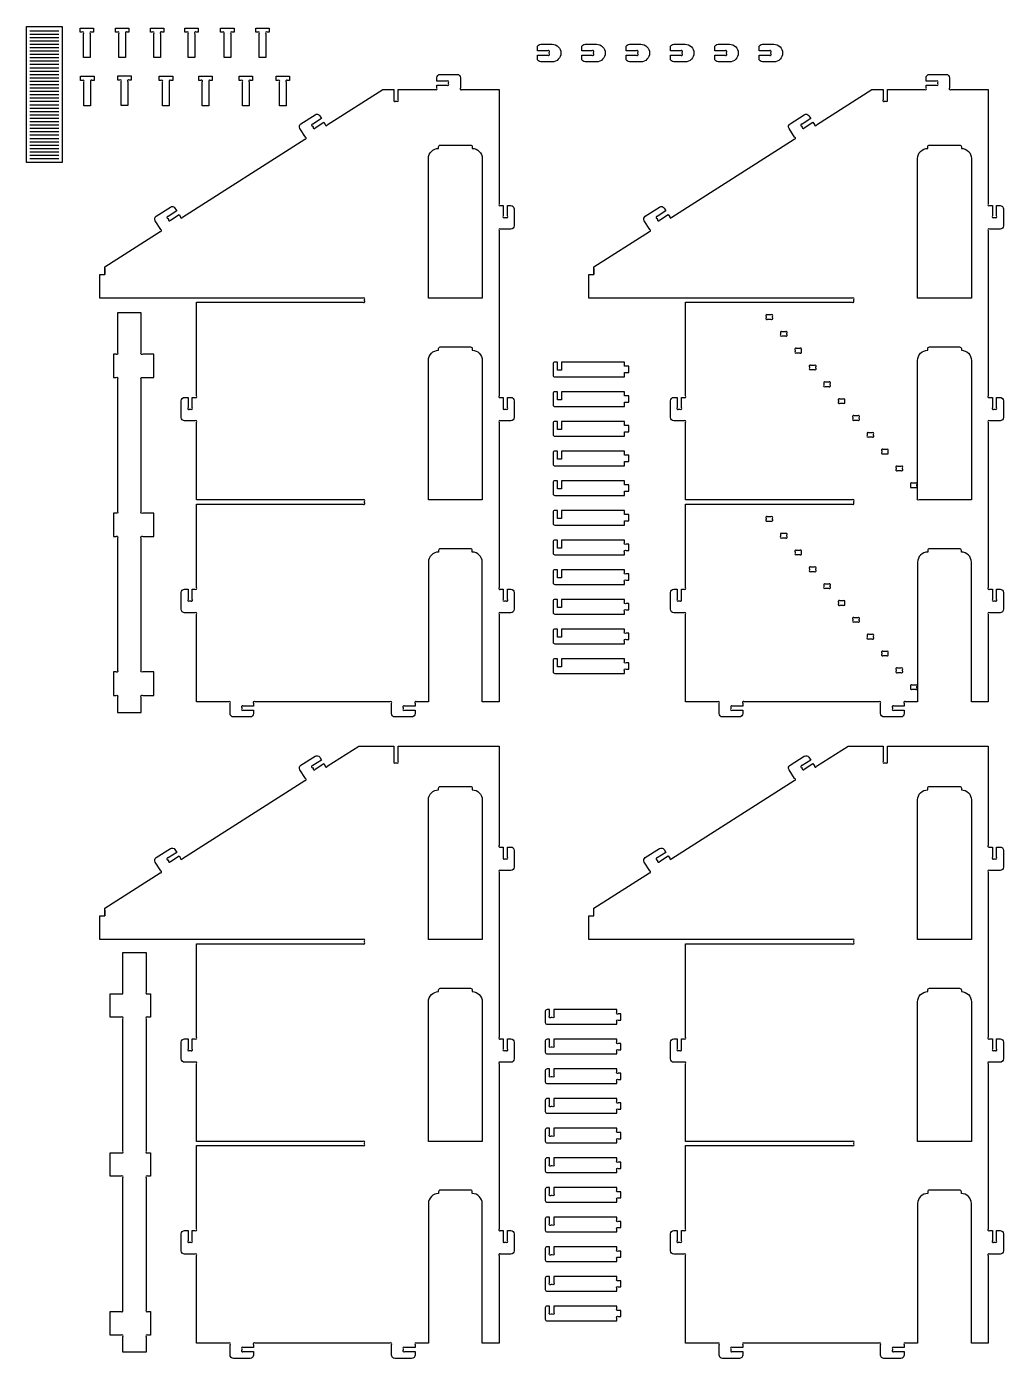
# Model space of a CAD drawing. Extents: x 9576 to 9806, y 1039 to 1165.
# Drawn here: x 9747.8 to 9805.9, y 1084.5 to 1163.7 of the extents above; entities that cross this region are included whole.
import ezdxf

# ---------------------------------------------------------------- set-up
doc = ezdxf.new("R2010")
doc.units = 0
doc.header["$MEASUREMENT"] = 0
doc.layers.add('LAYER_1', color=18, linetype='CONTINUOUS')

msp = doc.modelspace()

# ---------------------------------------------------------------- linework, layer by layer
at = {"layer": 'LAYER_1'}
msp.add_lwpolyline([(9747.82, 1163.661), (9749.94, 1163.661), (9749.94, 1155.581), (9747.82, 1155.581)], close=True, dxfattribs=at)
for points in [[(9748.02, 1163.421), (9749.74, 1163.421)], [(9748.02, 1163.221), (9749.74, 1163.221)], [(9748.02, 1163.021), (9749.74, 1163.021)], [(9748.02, 1162.821), (9749.74, 1162.821)], [(9748.02, 1162.621), (9749.74, 1162.621)], [(9748.02, 1162.421), (9749.74, 1162.421)], [(9748.02, 1162.221), (9749.74, 1162.221)], [(9748.02, 1162.021), (9749.74, 1162.021)], [(9748.02, 1161.821), (9749.74, 1161.821)], [(9748.02, 1161.621), (9749.74, 1161.621)], [(9748.02, 1161.421), (9749.74, 1161.421)], [(9748.02, 1161.221), (9749.74, 1161.221)], [(9748.02, 1161.021), (9749.74, 1161.021)], [(9748.02, 1160.821), (9749.74, 1160.821)], [(9748.02, 1160.621), (9749.74, 1160.621)], [(9748.02, 1160.421), (9749.74, 1160.421)], [(9748.02, 1160.221), (9749.74, 1160.221)], [(9748.02, 1160.021), (9749.74, 1160.021)], [(9748.02, 1159.821), (9749.74, 1159.821)], [(9748.02, 1159.621), (9749.74, 1159.621)], [(9748.02, 1159.421), (9749.74, 1159.421)], [(9748.02, 1159.221), (9749.74, 1159.221)], [(9748.02, 1159.021), (9749.74, 1159.021)], [(9748.02, 1158.821), (9749.74, 1158.821)], [(9748.02, 1158.621), (9749.74, 1158.621)], [(9748.02, 1158.421), (9749.74, 1158.421)], [(9748.02, 1158.221), (9749.74, 1158.221)], [(9748.02, 1158.021), (9749.74, 1158.021)], [(9748.02, 1157.821), (9749.74, 1157.821)], [(9748.02, 1157.621), (9749.74, 1157.621)], [(9748.02, 1157.421), (9749.74, 1157.421)], [(9748.02, 1157.221), (9749.74, 1157.221)], [(9748.02, 1157.021), (9749.74, 1157.021)], [(9748.02, 1156.821), (9749.74, 1156.821)], [(9764.399, 1157.093), (9764.312, 1157.229)], [(9748.02, 1156.621), (9749.74, 1156.621)], [(9748.02, 1156.421), (9749.74, 1156.421)], [(9748.02, 1156.221), (9749.74, 1156.221)], [(9748.02, 1156.021), (9749.74, 1156.021)], [(9748.02, 1155.821), (9749.74, 1155.821)], [(9775.917, 1151.534), (9775.917, 1148.349)]]:
    msp.add_lwpolyline(points, dxfattribs=at)
for points in [[(9751.797, 1163.329), (9751.685, 1163.329, 1), (9751.597, 1163.241), (9751.597, 1161.829), (9751.197, 1161.829), (9751.197, 1163.241, 1), (9751.108, 1163.329), (9750.997, 1163.329), (9750.997, 1163.579), (9751.797, 1163.579)], [(9753.907, 1163.329), (9753.796, 1163.329, 1), (9753.707, 1163.241), (9753.707, 1161.829), (9753.307, 1161.829), (9753.307, 1163.241, 1), (9753.219, 1163.329), (9753.107, 1163.329), (9753.107, 1163.579), (9753.907, 1163.579)], [(9755.977, 1163.329), (9755.866, 1163.329, 1), (9755.777, 1163.241), (9755.777, 1161.829), (9755.377, 1161.829), (9755.377, 1163.241, 1), (9755.289, 1163.329), (9755.177, 1163.329), (9755.177, 1163.579), (9755.977, 1163.579)], [(9758.026, 1163.329), (9757.915, 1163.329, 1), (9757.826, 1163.241), (9757.826, 1161.829), (9757.426, 1161.829), (9757.426, 1163.241, 1), (9757.338, 1163.329), (9757.226, 1163.329), (9757.226, 1163.579), (9758.026, 1163.579)], [(9760.158, 1163.329), (9760.046, 1163.329, 1), (9759.958, 1163.241), (9759.958, 1161.829), (9759.558, 1161.829), (9759.558, 1163.241, 1), (9759.469, 1163.329), (9759.358, 1163.329), (9759.358, 1163.579), (9760.158, 1163.579)], [(9762.248, 1163.329), (9762.136, 1163.329, 1), (9762.048, 1163.241), (9762.048, 1161.829), (9761.648, 1161.829), (9761.648, 1163.241, 1), (9761.56, 1163.329), (9761.448, 1163.329), (9761.448, 1163.579), (9762.248, 1163.579)], [(9778.193, 1161.967), (9778.804, 1161.967, 1), (9778.893, 1162.055), (9778.893, 1162.128, 1), (9778.804, 1162.217), (9778.193, 1162.217), (9778.193, 1162.417, -0.414214), (9778.393, 1162.617), (9779.068, 1162.617, -1), (9779.068, 1161.567), (9778.393, 1161.567, -0.414214), (9778.193, 1161.767)], [(9780.83, 1161.967), (9781.441, 1161.967, 1), (9781.53, 1162.055), (9781.53, 1162.128, 1), (9781.441, 1162.217), (9780.83, 1162.217), (9780.83, 1162.417, -0.414214), (9781.03, 1162.617), (9781.705, 1162.617, -1), (9781.705, 1161.567), (9781.03, 1161.567, -0.414214), (9780.83, 1161.767)], [(9783.466, 1161.967), (9784.078, 1161.967, 1), (9784.166, 1162.055), (9784.166, 1162.128, 1), (9784.078, 1162.217), (9783.466, 1162.217), (9783.466, 1162.417, -0.414214), (9783.666, 1162.617), (9784.341, 1162.617, -1), (9784.341, 1161.567), (9783.666, 1161.567, -0.414214), (9783.466, 1161.767)], [(9786.103, 1161.967), (9786.715, 1161.967, 1), (9786.803, 1162.055), (9786.803, 1162.128, 1), (9786.715, 1162.217), (9786.103, 1162.217), (9786.103, 1162.417, -0.414214), (9786.303, 1162.617), (9786.978, 1162.617, -1), (9786.978, 1161.567), (9786.303, 1161.567, -0.414214), (9786.103, 1161.767)], [(9788.74, 1161.967), (9789.352, 1161.967, 1), (9789.44, 1162.055), (9789.44, 1162.128, 1), (9789.352, 1162.217), (9788.74, 1162.217), (9788.74, 1162.417, -0.414214), (9788.94, 1162.617), (9789.615, 1162.617, -1), (9789.615, 1161.567), (9788.94, 1161.567, -0.414214), (9788.74, 1161.767)], [(9791.377, 1161.967), (9791.989, 1161.967, 1), (9792.077, 1162.055), (9792.077, 1162.128, 1), (9791.989, 1162.217), (9791.377, 1162.217), (9791.377, 1162.417, -0.414214), (9791.577, 1162.617), (9792.252, 1162.617, -1), (9792.252, 1161.567), (9791.577, 1161.567, -0.414214), (9791.377, 1161.767)], [(9751.828, 1160.462), (9751.716, 1160.462, 1), (9751.628, 1160.374), (9751.628, 1158.962), (9751.228, 1158.962), (9751.228, 1160.374, 1), (9751.139, 1160.462), (9751.028, 1160.462), (9751.028, 1160.712), (9751.828, 1160.712)], [(9752.467, 1149.276), (9752.467, 1148.922), (9752.467, 1149.378), (9755.765, 1151.481, 1), (9755.792, 1151.603), (9755.463, 1152.119, -0.414214), (9755.524, 1152.395), (9756.367, 1152.933, -0.414214), (9756.643, 1152.872), (9756.751, 1152.703), (9756.235, 1152.374, 1), (9756.208, 1152.252), (9756.248, 1152.19, 1), (9756.37, 1152.163), (9756.885, 1152.492), (9756.972, 1152.356, 1), (9757.094, 1152.329), (9764.372, 1156.971, 1), (9764.399, 1157.093), (9764.07, 1157.609, -0.414214), (9764.132, 1157.885), (9764.975, 1158.423, -0.414214), (9765.251, 1158.362), (9765.358, 1158.193), (9764.843, 1157.864, 1), (9764.816, 1157.742), (9764.855, 1157.68, 1), (9764.977, 1157.653), (9765.493, 1157.982), (9765.58, 1157.846, 1), (9765.702, 1157.819), (9769, 1159.922), (9769.667, 1159.922), (9769.667, 1159.311, 1), (9769.755, 1159.222), (9769.828, 1159.222, 1), (9769.917, 1159.311), (9769.917, 1159.922), (9772.128, 1159.922, 1), (9772.217, 1160.011), (9772.217, 1160.172), (9772.828, 1160.172, 1), (9772.917, 1160.261), (9772.917, 1160.334, 1), (9772.828, 1160.422), (9772.217, 1160.422), (9772.217, 1160.622, -0.414214), (9772.417, 1160.822), (9773.417, 1160.822, -0.414214), (9773.617, 1160.622), (9773.617, 1160.011, 1), (9773.705, 1159.922), (9775.917, 1159.922), (9775.917, 1153.111, 1), (9776.005, 1153.022), (9776.167, 1153.022), (9776.167, 1152.411, 1), (9776.255, 1152.322), (9776.328, 1152.322, 1), (9776.417, 1152.411), (9776.417, 1153.022), (9776.617, 1153.022, -0.414214), (9776.817, 1152.822), (9776.817, 1151.822, -0.414214), (9776.617, 1151.622), (9776.005, 1151.622, 1), (9775.917, 1151.534), (9775.917, 1141.711, 1), (9776.005, 1141.622), (9776.167, 1141.622), (9776.167, 1141.011, 1), (9776.255, 1140.922), (9776.328, 1140.922, 1), (9776.417, 1141.011), (9776.417, 1141.622), (9776.617, 1141.622, -0.414214), (9776.817, 1141.422), (9776.817, 1140.422, -0.414214), (9776.617, 1140.222), (9776.005, 1140.222, 1), (9775.917, 1140.134), (9775.917, 1130.311, 1), (9776.005, 1130.222), (9776.167, 1130.222), (9776.167, 1129.611, 1), (9776.255, 1129.522), (9776.328, 1129.522, 1), (9776.417, 1129.611), (9776.417, 1130.222), (9776.617, 1130.222, -0.414214), (9776.817, 1130.022), (9776.817, 1129.022, -0.414214), (9776.617, 1128.822), (9776.005, 1128.822, 1), (9775.917, 1128.734), (9775.917, 1123.522), (9774.917, 1123.522), (9774.917, 1131.822, 0.414214), (9774.317, 1132.422), (9774.317, 1132.522, 0.414214), (9774.217, 1132.622), (9772.417, 1132.622, 0.414214), (9772.317, 1132.522), (9772.317, 1132.422, 0.414214), (9771.717, 1131.822), (9771.717, 1123.522), (9771.005, 1123.522, 1), (9770.917, 1123.434), (9770.917, 1123.272), (9770.305, 1123.272, 1), (9770.217, 1123.184), (9770.217, 1123.111, 1), (9770.305, 1123.022), (9770.917, 1123.022), (9770.917, 1122.822, -0.414214), (9770.717, 1122.622), (9769.717, 1122.622, -0.414214), (9769.517, 1122.822), (9769.517, 1123.434, 1), (9769.428, 1123.522), (9761.405, 1123.522, 1), (9761.317, 1123.434), (9761.317, 1123.272), (9760.705, 1123.272, 1), (9760.617, 1123.184), (9760.617, 1123.111, 1), (9760.705, 1123.022), (9761.317, 1123.022), (9761.317, 1122.822, -0.414214), (9761.117, 1122.622), (9760.117, 1122.622, -0.414214), (9759.917, 1122.822), (9759.917, 1123.434, 1), (9759.828, 1123.522), (9757.917, 1123.522), (9757.917, 1128.734, 1), (9757.828, 1128.822), (9757.217, 1128.822, -0.414214), (9757.017, 1129.022), (9757.017, 1130.022, -0.414214), (9757.217, 1130.222), (9757.417, 1130.222), (9757.417, 1129.611, 1), (9757.505, 1129.522), (9757.578, 1129.522, 1), (9757.667, 1129.611), (9757.667, 1130.222), (9757.828, 1130.222, 1), (9757.917, 1130.311), (9757.917, 1135.272), (9767.828, 1135.272, 1), (9767.917, 1135.361), (9767.917, 1135.434, 1), (9767.828, 1135.522), (9757.917, 1135.522), (9757.917, 1140.134, 1), (9757.828, 1140.222), (9757.217, 1140.222, -0.414214), (9757.017, 1140.422), (9757.017, 1141.422, -0.414214), (9757.217, 1141.622), (9757.417, 1141.622), (9757.417, 1141.011, 1), (9757.505, 1140.922), (9757.578, 1140.922, 1), (9757.667, 1141.011), (9757.667, 1141.622), (9757.828, 1141.622, 1), (9757.917, 1141.711), (9757.917, 1147.272), (9767.828, 1147.272, 1), (9767.917, 1147.361), (9767.917, 1147.434, 1), (9767.828, 1147.522), (9752.167, 1147.522), (9752.167, 1148.922), (9752.467, 1148.922)], [(9754.042, 1160.48), (9753.93, 1160.48, 1), (9753.842, 1160.392), (9753.842, 1158.98), (9753.442, 1158.98), (9753.442, 1160.392, 1), (9753.353, 1160.48), (9753.242, 1160.48), (9753.242, 1160.73), (9754.042, 1160.73)], [(9756.505, 1160.462), (9756.394, 1160.462, 1), (9756.305, 1160.374), (9756.305, 1158.962), (9755.905, 1158.962), (9755.905, 1160.374, 1), (9755.817, 1160.462), (9755.705, 1160.462), (9755.705, 1160.712), (9756.505, 1160.712)], [(9758.862, 1160.462), (9758.751, 1160.462, 1), (9758.662, 1160.374), (9758.662, 1158.962), (9758.262, 1158.962), (9758.262, 1160.374, 1), (9758.174, 1160.462), (9758.062, 1160.462), (9758.062, 1160.712), (9758.862, 1160.712)], [(9761.255, 1160.462), (9761.143, 1160.462, 1), (9761.055, 1160.374), (9761.055, 1158.962), (9760.655, 1158.962), (9760.655, 1160.374, 1), (9760.566, 1160.462), (9760.455, 1160.462), (9760.455, 1160.712), (9761.255, 1160.712)], [(9763.451, 1160.462), (9763.339, 1160.462, 1), (9763.251, 1160.374), (9763.251, 1158.962), (9762.851, 1158.962), (9762.851, 1160.374, 1), (9762.762, 1160.462), (9762.651, 1160.462), (9762.651, 1160.712), (9763.451, 1160.712)], [(9781.556, 1149.276), (9781.556, 1148.922), (9781.556, 1149.378), (9784.854, 1151.481, 1), (9784.881, 1151.603), (9784.552, 1152.119, -0.414214), (9784.613, 1152.395), (9785.456, 1152.933, -0.414214), (9785.732, 1152.872), (9785.84, 1152.703), (9785.324, 1152.374, 1), (9785.297, 1152.252), (9785.337, 1152.19, 1), (9785.459, 1152.163), (9785.974, 1152.492), (9786.061, 1152.356, 1), (9786.183, 1152.329), (9793.461, 1156.971, 1), (9793.488, 1157.093), (9793.159, 1157.609, -0.414214), (9793.221, 1157.885), (9794.064, 1158.423, -0.414214), (9794.34, 1158.362), (9794.447, 1158.193), (9793.932, 1157.864, 1), (9793.905, 1157.742), (9793.944, 1157.68, 1), (9794.066, 1157.653), (9794.582, 1157.982), (9794.669, 1157.846, 1), (9794.791, 1157.819), (9798.089, 1159.922), (9798.756, 1159.922), (9798.756, 1159.311, 1), (9798.844, 1159.222), (9798.917, 1159.222, 1), (9799.006, 1159.311), (9799.006, 1159.922), (9801.217, 1159.922, 1), (9801.306, 1160.011), (9801.306, 1160.172), (9801.917, 1160.172, 1), (9802.006, 1160.261), (9802.006, 1160.334, 1), (9801.917, 1160.422), (9801.306, 1160.422), (9801.306, 1160.622, -0.414214), (9801.506, 1160.822), (9802.506, 1160.822, -0.414214), (9802.706, 1160.622), (9802.706, 1160.011, 1), (9802.794, 1159.922), (9805.006, 1159.922), (9805.006, 1153.111, 1), (9805.094, 1153.022), (9805.256, 1153.022), (9805.256, 1152.411, 1), (9805.344, 1152.322), (9805.417, 1152.322, 1), (9805.506, 1152.411), (9805.506, 1153.022), (9805.706, 1153.022, -0.414214), (9805.906, 1152.822), (9805.906, 1151.822, -0.414214), (9805.706, 1151.622), (9805.094, 1151.622, 1), (9805.006, 1151.534), (9805.006, 1141.711, 1), (9805.094, 1141.622), (9805.256, 1141.622), (9805.256, 1141.011, 1), (9805.344, 1140.922), (9805.417, 1140.922, 1), (9805.506, 1141.011), (9805.506, 1141.622), (9805.706, 1141.622, -0.414214), (9805.906, 1141.422), (9805.906, 1140.422, -0.414214), (9805.706, 1140.222), (9805.094, 1140.222, 1), (9805.006, 1140.134), (9805.006, 1130.311, 1), (9805.094, 1130.222), (9805.256, 1130.222), (9805.256, 1129.611, 1), (9805.344, 1129.522), (9805.417, 1129.522, 1), (9805.506, 1129.611), (9805.506, 1130.222), (9805.706, 1130.222, -0.414214), (9805.906, 1130.022), (9805.906, 1129.022, -0.414214), (9805.706, 1128.822), (9805.094, 1128.822, 1), (9805.006, 1128.734), (9805.006, 1123.522), (9804.006, 1123.522), (9804.006, 1131.822, 0.414214), (9803.406, 1132.422), (9803.406, 1132.522, 0.414214), (9803.306, 1132.622), (9801.506, 1132.622, 0.414214), (9801.406, 1132.522), (9801.406, 1132.422, 0.414214), (9800.806, 1131.822), (9800.806, 1123.522), (9800.094, 1123.522, 1), (9800.006, 1123.434), (9800.006, 1123.272), (9799.394, 1123.272, 1), (9799.306, 1123.184), (9799.306, 1123.111, 1), (9799.394, 1123.022), (9800.006, 1123.022), (9800.006, 1122.822, -0.414214), (9799.806, 1122.622), (9798.806, 1122.622, -0.414214), (9798.606, 1122.822), (9798.606, 1123.434, 1), (9798.517, 1123.522), (9790.494, 1123.522, 1), (9790.406, 1123.434), (9790.406, 1123.272), (9789.794, 1123.272, 1), (9789.706, 1123.184), (9789.706, 1123.111, 1), (9789.794, 1123.022), (9790.406, 1123.022), (9790.406, 1122.822, -0.414214), (9790.206, 1122.622), (9789.206, 1122.622, -0.414214), (9789.006, 1122.822), (9789.006, 1123.434, 1), (9788.917, 1123.522), (9787.006, 1123.522), (9787.006, 1128.734, 1), (9786.917, 1128.822), (9786.306, 1128.822, -0.414214), (9786.106, 1129.022), (9786.106, 1130.022, -0.414214), (9786.306, 1130.222), (9786.506, 1130.222), (9786.506, 1129.611, 1), (9786.594, 1129.522), (9786.667, 1129.522, 1), (9786.756, 1129.611), (9786.756, 1130.222), (9786.917, 1130.222, 1), (9787.006, 1130.311), (9787.006, 1135.272), (9796.917, 1135.272, 1), (9797.006, 1135.361), (9797.006, 1135.434, 1), (9796.917, 1135.522), (9787.006, 1135.522), (9787.006, 1140.134, 1), (9786.917, 1140.222), (9786.306, 1140.222, -0.414214), (9786.106, 1140.422), (9786.106, 1141.422, -0.414214), (9786.306, 1141.622), (9786.506, 1141.622), (9786.506, 1141.011, 1), (9786.594, 1140.922), (9786.667, 1140.922, 1), (9786.756, 1141.011), (9786.756, 1141.622), (9786.917, 1141.622, 1), (9787.006, 1141.711), (9787.006, 1147.272), (9796.917, 1147.272, 1), (9797.006, 1147.361), (9797.006, 1147.434, 1), (9796.917, 1147.522), (9781.256, 1147.522), (9781.256, 1148.922), (9781.556, 1148.922)], [(9774.917, 1155.822), (9774.917, 1147.522), (9771.717, 1147.522), (9771.717, 1155.822, -0.414214), (9772.317, 1156.422), (9772.317, 1156.522, -0.414214), (9772.417, 1156.622), (9774.217, 1156.622, -0.414214), (9774.317, 1156.522), (9774.317, 1156.422, -0.414214)], [(9804.006, 1155.822), (9804.006, 1147.522), (9800.806, 1147.522), (9800.806, 1155.822, -0.414214), (9801.406, 1156.422), (9801.406, 1156.522, -0.414214), (9801.506, 1156.622), (9803.306, 1156.622, -0.414214), (9803.406, 1156.522), (9803.406, 1156.422, -0.414214)], [(9753.233, 1146.646), (9753.233, 1144.285, -1), (9753.145, 1144.196), (9752.983, 1144.196), (9752.983, 1142.796), (9753.145, 1142.796, -1), (9753.233, 1142.708), (9753.233, 1134.835, -1), (9753.145, 1134.746), (9752.983, 1134.746), (9752.983, 1133.346), (9753.145, 1133.346, -1), (9753.233, 1133.258), (9753.233, 1125.385, -1), (9753.145, 1125.296), (9752.983, 1125.296), (9752.983, 1123.896), (9753.145, 1123.896, -1), (9753.233, 1123.808), (9753.233, 1122.896), (9754.633, 1122.896), (9754.633, 1123.808, -1), (9754.722, 1123.896), (9755.383, 1123.896), (9755.383, 1125.296), (9754.722, 1125.296, -1), (9754.633, 1125.385), (9754.633, 1133.258, -1), (9754.722, 1133.346), (9755.383, 1133.346), (9755.383, 1134.746), (9754.722, 1134.746, -1), (9754.633, 1134.835), (9754.633, 1142.708, -1), (9754.722, 1142.796), (9755.383, 1142.796), (9755.383, 1144.196), (9754.722, 1144.196, -1), (9754.633, 1144.285), (9754.633, 1146.646)], [(9791.888, 1146.272), (9792.085, 1146.272, 1), (9792.173, 1146.361), (9792.173, 1146.434, 1), (9792.085, 1146.522), (9791.888, 1146.522, 1), (9791.799, 1146.434), (9791.799, 1146.361, 1)], [(9792.747, 1145.272), (9792.944, 1145.272, 1), (9793.032, 1145.361), (9793.032, 1145.434, 1), (9792.944, 1145.522), (9792.747, 1145.522, 1), (9792.659, 1145.434), (9792.659, 1145.361, 1)], [(9774.917, 1143.822), (9774.917, 1135.522), (9771.717, 1135.522), (9771.717, 1143.822, -0.414214), (9772.317, 1144.422), (9772.317, 1144.522, -0.414214), (9772.417, 1144.622), (9774.217, 1144.622, -0.414214), (9774.317, 1144.522), (9774.317, 1144.422, -0.414214)], [(9793.606, 1144.272), (9793.803, 1144.272, 1), (9793.891, 1144.361), (9793.891, 1144.434, 1), (9793.803, 1144.522), (9793.606, 1144.522, 1), (9793.518, 1144.434), (9793.518, 1144.361, 1)], [(9804.006, 1143.822), (9804.006, 1135.522), (9800.894, 1135.522, -1), (9800.806, 1135.611), (9800.806, 1143.822, -0.414214), (9801.406, 1144.422), (9801.406, 1144.522, -0.414214), (9801.506, 1144.622), (9803.306, 1144.622, -0.414214), (9803.406, 1144.522), (9803.406, 1144.422, -0.414214)], [(9783.381, 1143.717), (9779.631, 1143.717), (9779.631, 1143.243), (9779.381, 1143.243), (9779.381, 1143.717), (9779.231, 1143.717, 0.414214), (9779.131, 1143.617), (9779.131, 1142.943, 0.414214), (9779.231, 1142.843), (9783.381, 1142.843), (9783.381, 1143.093), (9783.631, 1143.093), (9783.631, 1143.467), (9783.381, 1143.467)], [(9794.465, 1143.272), (9794.662, 1143.272, 1), (9794.75, 1143.361), (9794.75, 1143.434, 1), (9794.662, 1143.522), (9794.465, 1143.522, 1), (9794.377, 1143.434), (9794.377, 1143.361, 1)], [(9795.324, 1142.272), (9795.521, 1142.272, 1), (9795.609, 1142.361), (9795.609, 1142.434, 1), (9795.521, 1142.522), (9795.324, 1142.522, 1), (9795.236, 1142.434), (9795.236, 1142.361, 1)], [(9783.381, 1141.954), (9779.631, 1141.954), (9779.631, 1141.48), (9779.381, 1141.48), (9779.381, 1141.954), (9779.231, 1141.954, 0.414214), (9779.131, 1141.854), (9779.131, 1141.18, 0.414214), (9779.231, 1141.08), (9783.381, 1141.08), (9783.381, 1141.33), (9783.631, 1141.33), (9783.631, 1141.704), (9783.381, 1141.704)], [(9796.183, 1141.272), (9796.38, 1141.272, 1), (9796.468, 1141.361), (9796.468, 1141.434, 1), (9796.38, 1141.522), (9796.183, 1141.522, 1), (9796.095, 1141.434), (9796.095, 1141.361, 1)], [(9783.381, 1140.19), (9779.631, 1140.19), (9779.631, 1139.717), (9779.381, 1139.717), (9779.381, 1140.19), (9779.231, 1140.19, 0.414214), (9779.131, 1140.09), (9779.131, 1139.417, 0.414214), (9779.231, 1139.317), (9783.381, 1139.317), (9783.381, 1139.567), (9783.631, 1139.567), (9783.631, 1139.94), (9783.381, 1139.94)], [(9797.042, 1140.272), (9797.239, 1140.272, 1), (9797.327, 1140.361), (9797.327, 1140.434, 1), (9797.239, 1140.522), (9797.042, 1140.522, 1), (9796.954, 1140.434), (9796.954, 1140.361, 1)], [(9797.901, 1139.272), (9798.098, 1139.272, 1), (9798.187, 1139.361), (9798.187, 1139.434, 1), (9798.098, 1139.522), (9797.901, 1139.522, 1), (9797.813, 1139.434), (9797.813, 1139.361, 1)], [(9798.761, 1138.272), (9798.957, 1138.272, 1), (9799.046, 1138.361), (9799.046, 1138.434, 1), (9798.957, 1138.522), (9798.761, 1138.522, 1), (9798.672, 1138.434), (9798.672, 1138.361, 1)], [(9783.381, 1138.427), (9779.631, 1138.427), (9779.631, 1137.954), (9779.381, 1137.954), (9779.381, 1138.427), (9779.231, 1138.427, 0.414214), (9779.131, 1138.327), (9779.131, 1137.654, 0.414214), (9779.231, 1137.554), (9783.381, 1137.554), (9783.381, 1137.804), (9783.631, 1137.804), (9783.631, 1138.177), (9783.381, 1138.177)], [(9799.62, 1137.272), (9799.816, 1137.272, 1), (9799.905, 1137.361), (9799.905, 1137.434, 1), (9799.816, 1137.522), (9799.62, 1137.522, 1), (9799.531, 1137.434), (9799.531, 1137.361, 1)], [(9783.381, 1136.664), (9779.631, 1136.664), (9779.631, 1136.191), (9779.381, 1136.191), (9779.381, 1136.664), (9779.231, 1136.664, 0.414214), (9779.131, 1136.564), (9779.131, 1135.891, 0.414214), (9779.231, 1135.791), (9783.381, 1135.791), (9783.381, 1136.041), (9783.631, 1136.041), (9783.631, 1136.414), (9783.381, 1136.414)], [(9800.479, 1136.272), (9800.675, 1136.272, 1), (9800.764, 1136.361), (9800.764, 1136.434, 1), (9800.675, 1136.522), (9800.479, 1136.522, 1), (9800.39, 1136.434), (9800.39, 1136.361, 1)], [(9783.381, 1134.901), (9779.631, 1134.901), (9779.631, 1134.428), (9779.381, 1134.428), (9779.381, 1134.901), (9779.231, 1134.901, 0.414214), (9779.131, 1134.801), (9779.131, 1134.128, 0.414214), (9779.231, 1134.028), (9783.381, 1134.028), (9783.381, 1134.278), (9783.631, 1134.278), (9783.631, 1134.651), (9783.381, 1134.651)], [(9791.888, 1134.272), (9792.085, 1134.272, 1), (9792.173, 1134.361), (9792.173, 1134.434, 1), (9792.085, 1134.522), (9791.888, 1134.522, 1), (9791.799, 1134.434), (9791.799, 1134.361, 1)], [(9783.631, 1132.888), (9783.469, 1132.888, -1), (9783.381, 1132.976), (9783.381, 1133.138), (9779.631, 1133.138), (9779.631, 1132.665), (9779.381, 1132.665), (9779.381, 1133.138), (9779.231, 1133.138, 0.414214), (9779.131, 1133.038), (9779.131, 1132.365, 0.414214), (9779.231, 1132.265), (9783.381, 1132.265), (9783.381, 1132.426, -1), (9783.469, 1132.515), (9783.631, 1132.515)], [(9792.747, 1133.272), (9792.944, 1133.272, 1), (9793.032, 1133.361), (9793.032, 1133.434, 1), (9792.944, 1133.522), (9792.747, 1133.522, 1), (9792.659, 1133.434), (9792.659, 1133.361, 1)], [(9793.606, 1132.272), (9793.803, 1132.272, 1), (9793.891, 1132.361), (9793.891, 1132.434, 1), (9793.803, 1132.522), (9793.606, 1132.522, 1), (9793.518, 1132.434), (9793.518, 1132.361, 1)], [(9783.631, 1131.125), (9783.469, 1131.125, -1), (9783.381, 1131.213), (9783.381, 1131.375), (9779.631, 1131.375), (9779.631, 1130.901), (9779.381, 1130.901), (9779.381, 1131.375), (9779.231, 1131.375, 0.414214), (9779.131, 1131.275), (9779.131, 1130.601, 0.414214), (9779.231, 1130.501), (9783.381, 1130.501), (9783.381, 1130.663, -1), (9783.469, 1130.751), (9783.631, 1130.751)], [(9794.465, 1131.272), (9794.662, 1131.272, 1), (9794.75, 1131.361), (9794.75, 1131.434, 1), (9794.662, 1131.522), (9794.465, 1131.522, 1), (9794.377, 1131.434), (9794.377, 1131.361, 1)], [(9795.324, 1130.272), (9795.521, 1130.272, 1), (9795.609, 1130.361), (9795.609, 1130.434, 1), (9795.521, 1130.522), (9795.324, 1130.522, 1), (9795.236, 1130.434), (9795.236, 1130.361, 1)], [(9783.631, 1129.362), (9783.469, 1129.362, -1), (9783.381, 1129.45), (9783.381, 1129.612), (9779.631, 1129.612), (9779.631, 1129.138), (9779.381, 1129.138), (9779.381, 1129.612), (9779.231, 1129.612, 0.414214), (9779.131, 1129.512), (9779.131, 1128.838, 0.414214), (9779.231, 1128.738), (9783.381, 1128.738), (9783.381, 1128.9, -1), (9783.469, 1128.988), (9783.631, 1128.988)], [(9796.183, 1129.272), (9796.38, 1129.272, 1), (9796.468, 1129.361), (9796.468, 1129.434, 1), (9796.38, 1129.522), (9796.183, 1129.522, 1), (9796.095, 1129.434), (9796.095, 1129.361, 1)], [(9796.954, 1128.434), (9796.954, 1128.361, 1), (9797.042, 1128.272), (9797.239, 1128.272, 1), (9797.327, 1128.361), (9797.327, 1128.434, 1), (9797.239, 1128.522), (9797.042, 1128.522, 1)], [(9783.631, 1127.599), (9783.469, 1127.599, -1), (9783.381, 1127.687), (9783.381, 1127.849), (9779.631, 1127.849), (9779.631, 1127.375), (9779.381, 1127.375), (9779.381, 1127.849), (9779.231, 1127.849, 0.414214), (9779.131, 1127.749), (9779.131, 1127.075, 0.414214), (9779.231, 1126.975), (9783.381, 1126.975), (9783.381, 1127.137, -1), (9783.469, 1127.225), (9783.631, 1127.225)], [(9797.901, 1127.272), (9798.098, 1127.272, 1), (9798.187, 1127.361), (9798.187, 1127.434, 1), (9798.098, 1127.522), (9797.901, 1127.522, 1), (9797.813, 1127.434), (9797.813, 1127.361, 1)], [(9783.631, 1125.836), (9783.469, 1125.836, -1), (9783.381, 1125.924), (9783.381, 1126.086), (9779.631, 1126.086), (9779.631, 1125.612), (9779.381, 1125.612), (9779.381, 1126.086), (9779.231, 1126.086, 0.414214), (9779.131, 1125.986), (9779.131, 1125.312, 0.414214), (9779.231, 1125.212), (9783.381, 1125.212), (9783.381, 1125.374, -1), (9783.469, 1125.462), (9783.631, 1125.462)], [(9798.761, 1126.272), (9798.957, 1126.272, 1), (9799.046, 1126.361), (9799.046, 1126.434, 1), (9798.957, 1126.522), (9798.761, 1126.522, 1), (9798.672, 1126.434), (9798.672, 1126.361, 1)], [(9799.62, 1125.272), (9799.816, 1125.272, 1), (9799.905, 1125.361), (9799.905, 1125.434, 1), (9799.816, 1125.522), (9799.62, 1125.522, 1), (9799.531, 1125.434), (9799.531, 1125.361, 1)], [(9800.479, 1124.272), (9800.675, 1124.272, 1), (9800.764, 1124.361), (9800.764, 1124.434, 1), (9800.675, 1124.522), (9800.479, 1124.522, 1), (9800.39, 1124.434), (9800.39, 1124.361, 1)], [(9752.467, 1111.146), (9752.467, 1110.792), (9752.467, 1111.248), (9755.765, 1113.351, 1), (9755.792, 1113.473), (9755.463, 1113.989, -0.414214), (9755.524, 1114.265), (9756.367, 1114.803, -0.414214), (9756.643, 1114.742), (9756.751, 1114.573), (9756.235, 1114.244, 1), (9756.208, 1114.122), (9756.248, 1114.06, 1), (9756.37, 1114.033), (9756.885, 1114.362), (9756.972, 1114.226, 1), (9757.094, 1114.199), (9764.372, 1118.841, 1), (9764.399, 1118.963), (9764.07, 1119.479, -0.414214), (9764.132, 1119.755), (9764.975, 1120.293, -0.414214), (9765.251, 1120.232), (9765.358, 1120.063), (9764.843, 1119.734, 1), (9764.816, 1119.612), (9764.855, 1119.55, 1), (9764.977, 1119.523), (9765.493, 1119.852), (9765.58, 1119.716, 1), (9765.702, 1119.689), (9767.583, 1120.889), (9769.667, 1120.889), (9769.667, 1119.977, 1), (9769.755, 1119.889), (9769.828, 1119.889, 1), (9769.917, 1119.977), (9769.917, 1120.889), (9775.917, 1120.889), (9775.917, 1114.981, 1), (9776.005, 1114.892), (9776.167, 1114.892), (9776.167, 1114.281, 1), (9776.255, 1114.192), (9776.328, 1114.192, 1), (9776.417, 1114.281), (9776.417, 1114.892), (9776.617, 1114.892, -0.414214), (9776.817, 1114.692), (9776.817, 1113.692, -0.414214), (9776.617, 1113.492), (9776.005, 1113.492, 1), (9775.917, 1113.404), (9775.917, 1103.581, 1), (9776.005, 1103.492), (9776.167, 1103.492), (9776.167, 1102.881, 1), (9776.255, 1102.792), (9776.328, 1102.792, 1), (9776.417, 1102.881), (9776.417, 1103.492), (9776.617, 1103.492, -0.414214), (9776.817, 1103.292), (9776.817, 1102.292, -0.414214), (9776.617, 1102.092), (9776.005, 1102.092, 1), (9775.917, 1102.004), (9775.917, 1092.181, 1), (9776.005, 1092.092), (9776.167, 1092.092), (9776.167, 1091.481, 1), (9776.255, 1091.392), (9776.328, 1091.392, 1), (9776.417, 1091.481), (9776.417, 1092.092), (9776.617, 1092.092, -0.414214), (9776.817, 1091.892), (9776.817, 1090.892, -0.414214), (9776.617, 1090.692), (9776.005, 1090.692, 1), (9775.917, 1090.604), (9775.917, 1085.392), (9774.917, 1085.392), (9774.917, 1093.692, 0.414214), (9774.317, 1094.292), (9774.317, 1094.392, 0.414214), (9774.217, 1094.492), (9772.417, 1094.492, 0.414214), (9772.317, 1094.392), (9772.317, 1094.292, 0.414214), (9771.717, 1093.692), (9771.717, 1085.392), (9771.005, 1085.392, 1), (9770.917, 1085.304), (9770.917, 1085.142), (9770.305, 1085.142, 1), (9770.217, 1085.054), (9770.217, 1084.981, 1), (9770.305, 1084.892), (9770.917, 1084.892), (9770.917, 1084.692, -0.414214), (9770.717, 1084.492), (9769.717, 1084.492, -0.414214), (9769.517, 1084.692), (9769.517, 1085.304, 1), (9769.428, 1085.392), (9761.405, 1085.392, 1), (9761.317, 1085.304), (9761.317, 1085.142), (9760.705, 1085.142, 1), (9760.617, 1085.054), (9760.617, 1084.981, 1), (9760.705, 1084.892), (9761.317, 1084.892), (9761.317, 1084.692, -0.414214), (9761.117, 1084.492), (9760.117, 1084.492, -0.414214), (9759.917, 1084.692), (9759.917, 1085.304, 1), (9759.828, 1085.392), (9757.917, 1085.392), (9757.917, 1090.604, 1), (9757.828, 1090.692), (9757.217, 1090.692, -0.414214), (9757.017, 1090.892), (9757.017, 1091.892, -0.414214), (9757.217, 1092.092), (9757.417, 1092.092), (9757.417, 1091.481, 1), (9757.505, 1091.392), (9757.578, 1091.392, 1), (9757.667, 1091.481), (9757.667, 1092.092), (9757.828, 1092.092, 1), (9757.917, 1092.181), (9757.917, 1097.142), (9767.828, 1097.142, 1), (9767.917, 1097.231), (9767.917, 1097.304, 1), (9767.828, 1097.392), (9757.917, 1097.392), (9757.917, 1102.004, 1), (9757.828, 1102.092), (9757.217, 1102.092, -0.414214), (9757.017, 1102.292), (9757.017, 1103.292, -0.414214), (9757.217, 1103.492), (9757.417, 1103.492), (9757.417, 1102.881, 1), (9757.505, 1102.792), (9757.578, 1102.792, 1), (9757.667, 1102.881), (9757.667, 1103.492), (9757.828, 1103.492, 1), (9757.917, 1103.581), (9757.917, 1109.142), (9767.828, 1109.142, 1), (9767.917, 1109.231), (9767.917, 1109.304, 1), (9767.828, 1109.392), (9752.167, 1109.392), (9752.167, 1110.792), (9752.467, 1110.792)], [(9781.556, 1111.02), (9781.556, 1111.248), (9784.854, 1113.351, 1), (9784.881, 1113.473), (9784.552, 1113.989, -0.414214), (9784.613, 1114.265), (9785.456, 1114.803, -0.414214), (9785.732, 1114.742), (9785.84, 1114.573), (9785.324, 1114.244, 1), (9785.297, 1114.122), (9785.337, 1114.06, 1), (9785.459, 1114.033), (9785.974, 1114.362), (9786.061, 1114.226, 1), (9786.183, 1114.199), (9793.461, 1118.841, 1), (9793.488, 1118.963), (9793.159, 1119.479, -0.414214), (9793.221, 1119.755), (9794.064, 1120.293, -0.414214), (9794.34, 1120.232), (9794.447, 1120.063), (9793.932, 1119.734, 1), (9793.905, 1119.612), (9793.944, 1119.55, 1), (9794.066, 1119.523), (9794.582, 1119.852), (9794.669, 1119.716, 1), (9794.791, 1119.689), (9796.672, 1120.889), (9798.756, 1120.889), (9798.756, 1119.977, 1), (9798.844, 1119.889), (9798.917, 1119.889, 1), (9799.006, 1119.977), (9799.006, 1120.889), (9805.006, 1120.889), (9805.006, 1114.981, 1), (9805.094, 1114.892), (9805.256, 1114.892), (9805.256, 1114.281, 1), (9805.344, 1114.192), (9805.417, 1114.192, 1), (9805.506, 1114.281), (9805.506, 1114.892), (9805.706, 1114.892, -0.414214), (9805.906, 1114.692), (9805.906, 1113.692, -0.414214), (9805.706, 1113.492), (9805.094, 1113.492, 1), (9805.006, 1113.404), (9805.006, 1103.581, 1), (9805.094, 1103.492), (9805.256, 1103.492), (9805.256, 1102.881, 1), (9805.344, 1102.792), (9805.417, 1102.792, 1), (9805.506, 1102.881), (9805.506, 1103.492), (9805.706, 1103.492, -0.414214), (9805.906, 1103.292), (9805.906, 1102.292, -0.414214), (9805.706, 1102.092), (9805.094, 1102.092, 1), (9805.006, 1102.004), (9805.006, 1092.181, 1), (9805.094, 1092.092), (9805.256, 1092.092), (9805.256, 1091.481, 1), (9805.344, 1091.392), (9805.417, 1091.392, 1), (9805.506, 1091.481), (9805.506, 1092.092), (9805.706, 1092.092, -0.414214), (9805.906, 1091.892), (9805.906, 1090.892, -0.414214), (9805.706, 1090.692), (9805.094, 1090.692, 1), (9805.006, 1090.604), (9805.006, 1085.392), (9804.006, 1085.392), (9804.006, 1093.692, 0.414214), (9803.406, 1094.292), (9803.406, 1094.392, 0.414214), (9803.306, 1094.492), (9801.506, 1094.492, 0.414214), (9801.406, 1094.392), (9801.406, 1094.292, 0.414214), (9800.806, 1093.692), (9800.806, 1085.392), (9800.094, 1085.392, 1), (9800.006, 1085.304), (9800.006, 1085.142), (9799.394, 1085.142, 1), (9799.306, 1085.054), (9799.306, 1084.981, 1), (9799.394, 1084.892), (9800.006, 1084.892), (9800.006, 1084.692, -0.414214), (9799.806, 1084.492), (9798.806, 1084.492, -0.414214), (9798.606, 1084.692), (9798.606, 1085.304, 1), (9798.517, 1085.392), (9790.494, 1085.392, 1), (9790.406, 1085.304), (9790.406, 1085.142), (9789.794, 1085.142, 1), (9789.706, 1085.054), (9789.706, 1084.981, 1), (9789.794, 1084.892), (9790.406, 1084.892), (9790.406, 1084.692, -0.414214), (9790.206, 1084.492), (9789.206, 1084.492, -0.414214), (9789.006, 1084.692), (9789.006, 1085.304, 1), (9788.917, 1085.392), (9787.006, 1085.392), (9787.006, 1090.604, 1), (9786.917, 1090.692), (9786.306, 1090.692, -0.414214), (9786.106, 1090.892), (9786.106, 1091.892, -0.414214), (9786.306, 1092.092), (9786.506, 1092.092), (9786.506, 1091.481, 1), (9786.594, 1091.392), (9786.667, 1091.392, 1), (9786.756, 1091.481), (9786.756, 1092.092), (9786.917, 1092.092, 1), (9787.006, 1092.181), (9787.006, 1097.142), (9796.917, 1097.142, 1), (9797.006, 1097.231), (9797.006, 1097.304, 1), (9796.917, 1097.392), (9787.006, 1097.392), (9787.006, 1102.004, 1), (9786.917, 1102.092), (9786.306, 1102.092, -0.414214), (9786.106, 1102.292), (9786.106, 1103.292, -0.414214), (9786.306, 1103.492), (9786.506, 1103.492), (9786.506, 1102.881, 1), (9786.594, 1102.792), (9786.667, 1102.792, 1), (9786.756, 1102.881), (9786.756, 1103.492), (9786.917, 1103.492, 1), (9787.006, 1103.581), (9787.006, 1109.142), (9796.917, 1109.142, 1), (9797.006, 1109.231), (9797.006, 1109.304, 1), (9796.917, 1109.392), (9781.256, 1109.392), (9781.256, 1110.792), (9781.556, 1110.792)], [(9774.917, 1117.692), (9774.917, 1109.392), (9771.717, 1109.392), (9771.717, 1117.692, -0.414214), (9772.317, 1118.292), (9772.317, 1118.392, -0.414214), (9772.417, 1118.492), (9774.217, 1118.492, -0.414214), (9774.317, 1118.392), (9774.317, 1118.292, -0.414214)], [(9804.006, 1117.692), (9804.006, 1109.392), (9800.806, 1109.392), (9800.806, 1117.692, -0.414214), (9801.406, 1118.292), (9801.406, 1118.392, -0.414214), (9801.506, 1118.492), (9803.306, 1118.492, -0.414214), (9803.406, 1118.392), (9803.406, 1118.292, -0.414214)], [(9754.935, 1108.62), (9754.935, 1106.258, 1), (9755.024, 1106.17), (9755.185, 1106.17), (9755.185, 1104.77), (9755.024, 1104.77, 1), (9754.935, 1104.681), (9754.935, 1096.808, 1), (9755.024, 1096.72), (9755.185, 1096.72), (9755.185, 1095.32), (9755.024, 1095.32, 1), (9754.935, 1095.231), (9754.935, 1087.358, 1), (9755.024, 1087.27), (9755.185, 1087.27), (9755.185, 1085.87), (9755.024, 1085.87, 1), (9754.935, 1085.781), (9754.935, 1084.87), (9753.535, 1084.87), (9753.535, 1085.781, 1), (9753.447, 1085.87), (9752.785, 1085.87), (9752.785, 1087.27), (9753.447, 1087.27, 1), (9753.535, 1087.358), (9753.535, 1095.231, 1), (9753.447, 1095.32), (9752.785, 1095.32), (9752.785, 1096.72), (9753.447, 1096.72, 1), (9753.535, 1096.808), (9753.535, 1104.681, 1), (9753.447, 1104.77), (9752.785, 1104.77), (9752.785, 1106.17), (9753.447, 1106.17, 1), (9753.535, 1106.258), (9753.535, 1108.62)], [(9774.917, 1105.692), (9774.917, 1097.392), (9771.717, 1097.392), (9771.717, 1105.692, -0.414214), (9772.317, 1106.292), (9772.317, 1106.392, -0.414214), (9772.417, 1106.492), (9774.217, 1106.492, -0.414214), (9774.317, 1106.392), (9774.317, 1106.292, -0.414214)], [(9804.006, 1105.692), (9804.006, 1097.392), (9800.806, 1097.392), (9800.806, 1105.692, -0.414214), (9801.406, 1106.292), (9801.406, 1106.392, -0.414214), (9801.506, 1106.492), (9803.306, 1106.492, -0.414214), (9803.406, 1106.392), (9803.406, 1106.292, -0.414214)], [(9783.166, 1104.978), (9783.004, 1104.978, -1), (9782.916, 1105.066), (9782.916, 1105.228), (9779.166, 1105.228), (9779.166, 1104.843, -1), (9779.077, 1104.754), (9779.004, 1104.754, -1), (9778.916, 1104.843), (9778.916, 1105.228), (9778.766, 1105.228, 0.414214), (9778.666, 1105.128), (9778.666, 1104.454, 0.414214), (9778.766, 1104.354), (9782.916, 1104.354), (9782.916, 1104.516, -1), (9783.004, 1104.604), (9783.166, 1104.604)], [(9783.166, 1103.215), (9783.004, 1103.215, -1), (9782.916, 1103.303), (9782.916, 1103.465), (9779.166, 1103.465), (9779.166, 1103.08, -1), (9779.077, 1102.991), (9779.004, 1102.991, -1), (9778.916, 1103.08), (9778.916, 1103.465), (9778.766, 1103.465, 0.414214), (9778.666, 1103.365), (9778.666, 1102.691, 0.414214), (9778.766, 1102.591), (9782.916, 1102.591), (9782.916, 1102.753, -1), (9783.004, 1102.841), (9783.166, 1102.841)], [(9783.166, 1101.452), (9783.004, 1101.452, -1), (9782.916, 1101.54), (9782.916, 1101.702), (9779.166, 1101.702), (9779.166, 1101.317, -1), (9779.077, 1101.228), (9779.004, 1101.228, -1), (9778.916, 1101.317), (9778.916, 1101.702), (9778.766, 1101.702, 0.414214), (9778.666, 1101.602), (9778.666, 1100.928, 0.414214), (9778.766, 1100.828), (9782.916, 1100.828), (9782.916, 1100.99, -1), (9783.004, 1101.078), (9783.166, 1101.078)], [(9783.166, 1099.689), (9783.004, 1099.689, -1), (9782.916, 1099.777), (9782.916, 1099.939), (9779.166, 1099.939), (9779.166, 1099.554, -1), (9779.077, 1099.465), (9779.004, 1099.465, -1), (9778.916, 1099.554), (9778.916, 1099.939), (9778.766, 1099.939, 0.414214), (9778.666, 1099.839), (9778.666, 1099.165, 0.414214), (9778.766, 1099.065), (9782.916, 1099.065), (9782.916, 1099.227, -1), (9783.004, 1099.315), (9783.166, 1099.315)], [(9783.166, 1097.926), (9783.004, 1097.926, -1), (9782.916, 1098.014), (9782.916, 1098.176), (9779.166, 1098.176), (9779.166, 1097.79, -1), (9779.077, 1097.702), (9779.004, 1097.702, -1), (9778.916, 1097.79), (9778.916, 1098.176), (9778.766, 1098.176, 0.414214), (9778.666, 1098.076), (9778.666, 1097.402, 0.414214), (9778.766, 1097.302), (9782.916, 1097.302), (9782.916, 1097.464, -1), (9783.004, 1097.552), (9783.166, 1097.552)], [(9783.166, 1096.162), (9783.004, 1096.162, -1), (9782.916, 1096.251), (9782.916, 1096.412), (9779.166, 1096.412), (9779.166, 1096.027, -1), (9779.077, 1095.939), (9779.004, 1095.939, -1), (9778.916, 1096.027), (9778.916, 1096.412), (9778.766, 1096.412, 0.414214), (9778.666, 1096.312), (9778.666, 1095.639, 0.414214), (9778.766, 1095.539), (9782.916, 1095.539), (9782.916, 1095.701, -1), (9783.004, 1095.789), (9783.166, 1095.789)], [(9783.166, 1094.399), (9783.004, 1094.399, -1), (9782.916, 1094.488), (9782.916, 1094.649), (9779.166, 1094.649), (9779.166, 1094.264, -1), (9779.077, 1094.176), (9779.004, 1094.176, -1), (9778.916, 1094.264), (9778.916, 1094.649), (9778.766, 1094.649, 0.414214), (9778.666, 1094.549), (9778.666, 1093.876, 0.414214), (9778.766, 1093.776), (9782.916, 1093.776), (9782.916, 1093.937, -1), (9783.004, 1094.026), (9783.166, 1094.026)], [(9783.166, 1092.636), (9783.004, 1092.636, -1), (9782.916, 1092.725), (9782.916, 1092.886), (9779.166, 1092.886), (9779.166, 1092.501, -1), (9779.077, 1092.413), (9779.004, 1092.413, -1), (9778.916, 1092.501), (9778.916, 1092.886), (9778.766, 1092.886, 0.414214), (9778.666, 1092.786), (9778.666, 1092.113, 0.414214), (9778.766, 1092.013), (9782.916, 1092.013), (9782.916, 1092.174, -1), (9783.004, 1092.263), (9783.166, 1092.263)], [(9783.166, 1090.873), (9783.004, 1090.873, -1), (9782.916, 1090.962), (9782.916, 1091.123), (9779.166, 1091.123), (9779.166, 1090.738, -1), (9779.077, 1090.65), (9779.004, 1090.65, -1), (9778.916, 1090.738), (9778.916, 1091.123), (9778.766, 1091.123, 0.414214), (9778.666, 1091.023), (9778.666, 1090.35, 0.414214), (9778.766, 1090.25), (9782.916, 1090.25), (9782.916, 1090.411, -1), (9783.004, 1090.5), (9783.166, 1090.5)], [(9783.166, 1089.11), (9783.004, 1089.11, -1), (9782.916, 1089.198), (9782.916, 1089.36), (9779.166, 1089.36), (9779.166, 1088.975, -1), (9779.077, 1088.887), (9779.004, 1088.887, -1), (9778.916, 1088.975), (9778.916, 1089.36), (9778.766, 1089.36, 0.414214), (9778.666, 1089.26), (9778.666, 1088.587, 0.414214), (9778.766, 1088.487), (9782.916, 1088.487), (9782.916, 1088.648, -1), (9783.004, 1088.737), (9783.166, 1088.737)], [(9783.166, 1087.347), (9783.004, 1087.347, -1), (9782.916, 1087.435), (9782.916, 1087.597), (9779.166, 1087.597), (9779.166, 1087.212, -1), (9779.077, 1087.123), (9779.004, 1087.123, -1), (9778.916, 1087.212), (9778.916, 1087.597), (9778.766, 1087.597, 0.414214), (9778.666, 1087.497), (9778.666, 1086.823, 0.414214), (9778.766, 1086.723), (9782.916, 1086.723), (9782.916, 1086.885, -1), (9783.004, 1086.973), (9783.166, 1086.973)]]:
    msp.add_lwpolyline(points, format="xyb", close=True, dxfattribs=at)

doc.saveas('drawing.dxf')
